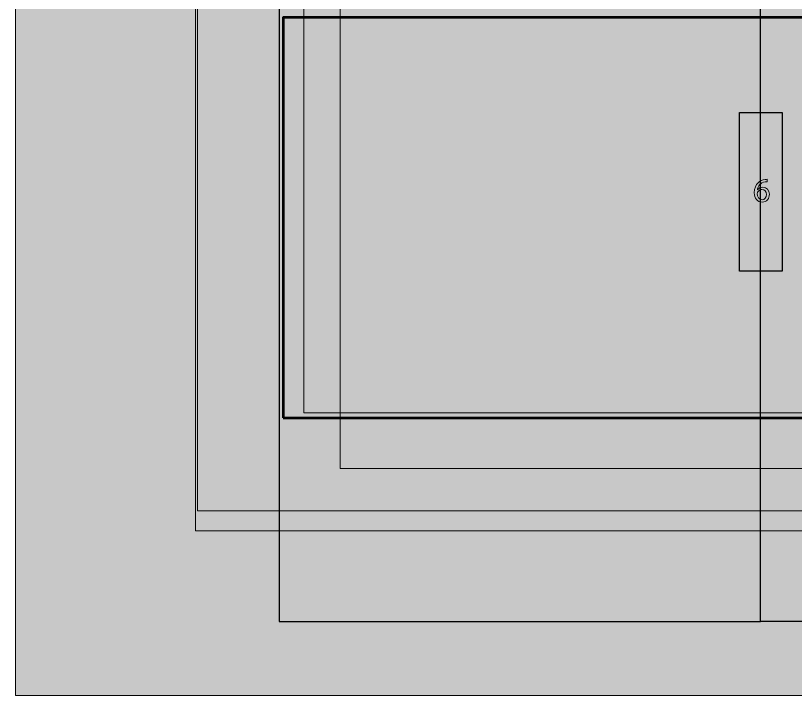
# Model space of a CAD drawing. Header units: inches. Extents: x -1481 to -429, y -1676 to -696.
# Drawn here: x -933.8 to -870.5, y -1296.2 to -1241 of the extents above; entities that cross this region are included whole.
import ezdxf

# ---------------------------------------------------------------- set-up
doc = ezdxf.new("R2010")
doc.units = ezdxf.units.IN
doc.header["$MEASUREMENT"] = 0
doc.layers.add('Layer 1', color=7, linetype='Continuous')
picture_1 = doc.add_image_def('image2.png', size_in_pixel=(53, 195))

# ---------------------------------------------------------------- blocks, each defined once
blk = doc.blocks.new('block 75')
at = {"layer": 'Layer 1', "true_color": 0x009344}
h = blk.add_hatch(color=114, dxfattribs=at)
h.dxf.hatch_style = 2
h.paths.add_polyline_path([(-693.785, -1296.171), (-933.785, -1296.171), (-933.785, -1006.171), (-693.785, -1006.171)])
at = {"layer": 'Layer 1', "lineweight": 0}
blk.add_lwpolyline([(-693.785, -1296.171), (-933.785, -1296.171), (-933.785, -1006.171), (-693.785, -1006.171), (-693.785, -1296.171)], dxfattribs=at)
blk = doc.blocks.new('block 141')
at = {"layer": 'Layer 1', "color": 40, "lineweight": 30, "true_color": 0xf9a01b}
blk.add_lwpolyline([(-873.329, -1087.043), (-834.266, -1087.043), (-834.266, -1290.172), (-873.329, -1290.172), (-873.329, -1087.043)], dxfattribs=at)
at = {"layer": 'Layer 1', "lineweight": 0}
blk.add_lwpolyline([(-910.384, -1110.533), (-756.319, -1110.533), (-756.319, -1273.233), (-910.384, -1273.233), (-910.384, -1110.533)], dxfattribs=at)
at = {"layer": 'Layer 1', "color": 40, "lineweight": 30, "true_color": 0xf9a01b}
blk.add_open_spline([(-895.945, -1087.043), (-895.945, -1087.043), (-873.329, -1087.043), (-873.329, -1087.043), (-873.329, -1087.043), (-873.329, -1290.172), (-873.329, -1290.172), (-873.329, -1290.172), (-912.392, -1290.172), (-912.392, -1290.172), (-912.392, -1290.172), (-912.392, -1102.669), (-912.392, -1102.669), (-912.392, -1094.039), (-905.028, -1087.043), (-895.945, -1087.043)], degree=3, knots=[0, 0, 0, 0, 1, 1, 1, 2, 2, 2, 3, 3, 3, 4, 4, 4, 5, 5, 5, 5], dxfattribs=at)
blk = doc.blocks.new('block 140')
at = {"layer": 'Layer 1', "true_color": 0x49c6ea}
h = blk.add_hatch(color=133, dxfattribs=at)
h.dxf.hatch_style = 2
h.paths.add_polyline_path([(-919.173, -1282.809), (-748.857, -1282.809), (-748.857, -1065.618), (-919.173, -1065.618)])
h = blk.add_hatch(color=133, dxfattribs=at)
h.dxf.hatch_style = 2
h.paths.add_polyline_path([(-907.435, -1277.731), (-761.338, -1277.731), (-761.338, -1076.165), (-907.435, -1076.165)])
at = {"layer": 'Layer 1', "true_color": 0xfff4c8}
h = blk.add_hatch(color=254, dxfattribs=at)
h.dxf.hatch_style = 2
h.paths.add_polyline_path([(-912.062, -1273.635), (-756.36, -1273.635), (-756.36, -1241.111), (-912.062, -1241.111)])
at = {"layer": 'Layer 1', "lineweight": 0}
for points in [[(-919.173, -1282.809), (-748.857, -1282.809), (-748.857, -1065.618), (-919.173, -1065.618), (-919.173, -1282.809)], [(-919.173, -1282.809), (-748.857, -1282.809), (-748.857, -1065.618), (-919.173, -1065.618), (-919.173, -1282.809)], [(-907.435, -1277.731), (-761.338, -1277.731), (-761.338, -1076.165), (-907.435, -1076.165), (-907.435, -1277.731)], [(-912.062, -1273.635), (-756.36, -1273.635), (-756.36, -1241.111), (-912.062, -1241.111), (-912.062, -1273.635)]]:
    blk.add_lwpolyline(points, dxfattribs=at)
at = {"layer": 'Layer 1', "color": 44, "lineweight": 53, "true_color": 0xaf7e09}
blk.add_lwpolyline([(-912.062, -1273.635), (-756.36, -1273.635), (-756.36, -1241.111), (-912.062, -1241.111), (-912.062, -1273.635)], dxfattribs=at)
at = {"layer": 'Layer 1'}
blk.add_blockref('block 141', (0, 0), dxfattribs=at)
blk = doc.blocks.new('block 145')
at = {"layer": 'Layer 1', "lineweight": 0}
blk.add_lwpolyline([(-919.173, -1282.809), (-748.857, -1282.809), (-748.857, -1065.618), (-919.173, -1065.618), (-919.173, -1282.809)], dxfattribs=at)
blk = doc.blocks.new('block 209')
at = {"layer": 'Layer 1', "lineweight": 0}
blk.add_lwpolyline([(-875.036, -1261.708), (-871.553, -1261.708), (-871.553, -1248.832), (-875.036, -1248.832), (-875.036, -1261.708)], dxfattribs=at)
at = {"layer": 'Layer 1'}
image = blk.add_image(picture_1, insert=(-875.036, -1261.708), size_in_units=(3.483, 12.876), dxfattribs=at)
blk = doc.blocks.new('block 208')
at = {"layer": 'Layer 1', "lineweight": 0}
blk.add_lwpolyline([(-875.036, -1261.708), (-871.553, -1261.708), (-871.553, -1248.832), (-875.036, -1248.832), (-875.036, -1261.708)], dxfattribs=at)
at = {"layer": 'Layer 1'}
blk.add_blockref('block 209', (0, 0), dxfattribs=at)
blk = doc.blocks.new('block 210')
at = {"layer": 'Layer 1', "true_color": 0x231f20}
h = blk.add_hatch(color=250, dxfattribs=at)
h.dxf.hatch_style = 2
edge = h.paths.add_edge_path()
edge.add_spline(control_points=[(-872.768, -1254.45), (-872.817, -1254.447), (-872.881, -1254.45), (-872.949, -1254.461), (-873.33, -1254.525), (-873.531, -1254.803), (-873.572, -1255.098), (-873.572, -1255.098), (-873.564, -1255.098), (-873.564, -1255.098), (-873.479, -1254.985), (-873.33, -1254.891), (-873.131, -1254.891), (-872.814, -1254.891), (-872.591, -1255.12), (-872.591, -1255.47), (-872.591, -1255.798), (-872.814, -1256.101), (-873.186, -1256.101), (-873.57, -1256.101), (-873.82, -1255.803), (-873.82, -1255.338), (-873.82, -1254.985), (-873.694, -1254.707), (-873.517, -1254.53), (-873.368, -1254.384), (-873.17, -1254.293), (-872.944, -1254.266), (-872.872, -1254.255), (-872.812, -1254.252), (-872.768, -1254.252), (-872.768, -1254.252), (-872.768, -1254.45), (-872.768, -1254.45)], knot_values=[0, 0, 0, 0, 1, 1, 1, 2, 2, 2, 3, 3, 3, 4, 4, 4, 5, 5, 5, 6, 6, 6, 7, 7, 7, 8, 8, 8, 9, 9, 9, 10, 10, 10, 11, 11, 11, 11], degree=3, periodic=1)
edge = h.paths.add_edge_path()
edge.add_spline(control_points=[(-872.836, -1255.484), (-872.836, -1255.227), (-872.983, -1255.073), (-873.206, -1255.073), (-873.352, -1255.073), (-873.487, -1255.164), (-873.553, -1255.294), (-873.57, -1255.321), (-873.581, -1255.357), (-873.581, -1255.401), (-873.575, -1255.696), (-873.44, -1255.914), (-873.186, -1255.914), (-872.977, -1255.914), (-872.836, -1255.74), (-872.836, -1255.484)], knot_values=[0, 0, 0, 0, 1, 1, 1, 2, 2, 2, 3, 3, 3, 4, 4, 4, 5, 5, 5, 5], degree=3, periodic=1)
at = {"layer": 'Layer 1', "lineweight": 0}
for points, knots in [([(-872.768, -1254.45), (-872.817, -1254.447), (-872.881, -1254.45), (-872.949, -1254.461), (-873.33, -1254.525), (-873.531, -1254.803), (-873.572, -1255.098), (-873.572, -1255.098), (-873.564, -1255.098), (-873.564, -1255.098), (-873.479, -1254.985), (-873.33, -1254.891), (-873.131, -1254.891), (-872.814, -1254.891), (-872.591, -1255.12), (-872.591, -1255.47), (-872.591, -1255.798), (-872.814, -1256.101), (-873.186, -1256.101), (-873.57, -1256.101), (-873.82, -1255.803), (-873.82, -1255.338), (-873.82, -1254.985), (-873.694, -1254.707), (-873.517, -1254.53), (-873.368, -1254.384), (-873.17, -1254.293), (-872.944, -1254.266), (-872.872, -1254.255), (-872.812, -1254.252), (-872.768, -1254.252), (-872.768, -1254.252), (-872.768, -1254.45), (-872.768, -1254.45)], [0, 0, 0, 0, 1, 1, 1, 2, 2, 2, 3, 3, 3, 4, 4, 4, 5, 5, 5, 6, 6, 6, 7, 7, 7, 8, 8, 8, 9, 9, 9, 10, 10, 10, 11, 11, 11, 11]), ([(-872.836, -1255.484), (-872.836, -1255.227), (-872.983, -1255.073), (-873.206, -1255.073), (-873.352, -1255.073), (-873.487, -1255.164), (-873.553, -1255.294), (-873.57, -1255.321), (-873.581, -1255.357), (-873.581, -1255.401), (-873.575, -1255.696), (-873.44, -1255.914), (-873.186, -1255.914), (-872.977, -1255.914), (-872.836, -1255.74), (-872.836, -1255.484)], [0, 0, 0, 0, 1, 1, 1, 2, 2, 2, 3, 3, 3, 4, 4, 4, 5, 5, 5, 5])]:
    blk.add_open_spline(points, degree=3, knots=knots, dxfattribs=at)
blk = doc.blocks.new('block 139')
at = {"layer": 'Layer 1', "lineweight": 0}
blk.add_lwpolyline([(-919.173, -1282.809), (-748.857, -1282.809), (-748.857, -1065.618), (-919.173, -1065.618), (-919.173, -1282.809)], dxfattribs=at)
at = {"layer": 'Layer 1'}
for name in ['block 140', 'block 145', 'block 208', 'block 210']:
    blk.add_blockref(name, (0, 0), dxfattribs=at)

msp = doc.modelspace()

# ---------------------------------------------------------------- hatches: boundary and pattern name
at = {"layer": 'Layer 1', "true_color": 0x006738}
h = msp.add_hatch(color=116, dxfattribs=at)
h.dxf.hatch_style = 2
h.paths.add_polyline_path([(-749.015, -1281.171), (-919.015, -1281.171), (-919.015, -1062.796), (-749.015, -1062.796)])

# ---------------------------------------------------------------- linework, layer by layer
at = {"layer": 'Layer 1', "lineweight": 0}
msp.add_lwpolyline([(-749.015, -1281.171), (-919.015, -1281.171), (-919.015, -1062.796), (-749.015, -1062.796), (-749.015, -1281.171)], dxfattribs=at)

# ---------------------------------------------------------------- block references
at = {"layer": 'Layer 1'}
for name in ['block 75', 'block 139']:
    msp.add_blockref(name, (0, 0), dxfattribs=at)

doc.saveas('drawing.dxf')
